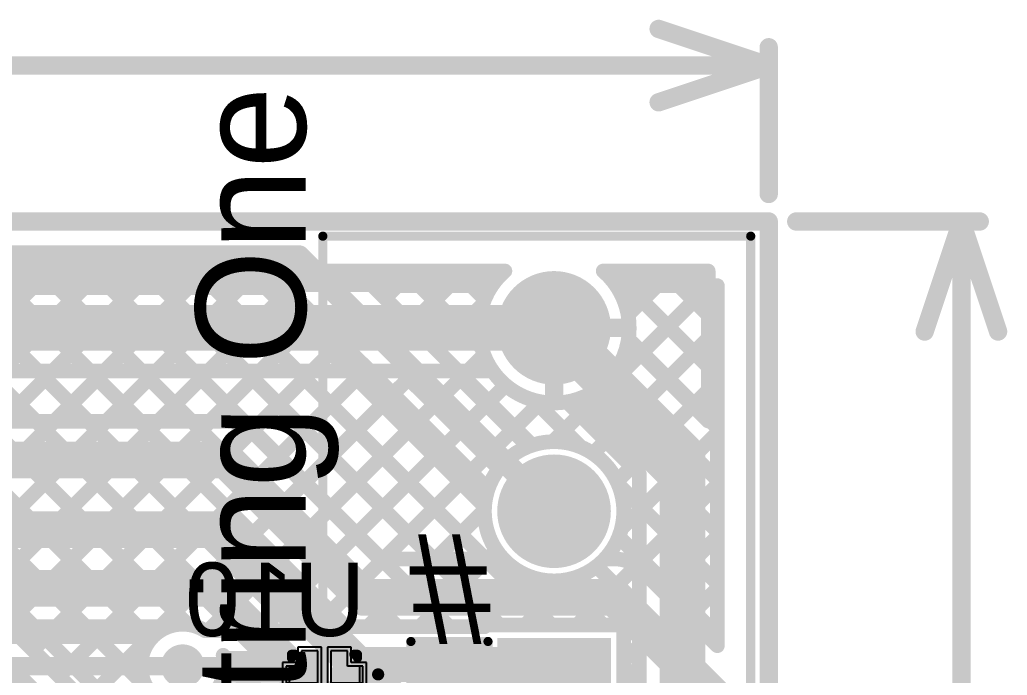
# Model space of a CAD drawing. Header units: millimetres. Extents: x 0.84 to 3.69, y 1.83 to 3.72.
# Drawn here: x 3.14 to 3.678, y 3.36 to 3.717 of the extents above; entities that cross this region are included whole.
import ezdxf

# ---------------------------------------------------------------- set-up
doc = ezdxf.new("R2010")
doc.units = ezdxf.units.MM
doc.header["$MEASUREMENT"] = 0
for name, color, linetype in [('BottomLayer', 5, 'Continuous'), ('BottomOverlay', 54, 'Continuous'), ('BottomPaste', 16, 'Continuous'), ('BottomSolder', 6, 'Continuous'), ('Mechanical1', 6, 'Continuous'), ('Mechanical2', 216, 'Continuous'), ('MultiLayer', 9, 'Continuous'), ('PadHoleLayer', 156, 'Continuous'), ('TopLayer', 1, 'Continuous'), ('TopOverlay', 2, 'Continuous'), ('TopSolder', 216, 'Continuous'), ('ViaHoleLayer', 16, 'Continuous')]:
    doc.layers.add(name, color=color, linetype=linetype)

# ---------------------------------------------------------------- blocks, each defined once
blk = doc.blocks.new('MIC94082YFT_TR_B_31')
at = {"layer": 'BottomLayer'}
for p, q in [((-0.00354, 0.02087), (-0.0126, 0.02087)), ((-0.0126, 0.02087), (-0.0126, 0.0126)), ((-0.00354, 0.00354), (-0.00354, 0.02087)), ((0.0126, 0.02087), (0.00354, 0.02087)), ((0.00354, 0.02087), (0.00354, 0.00354)), ((0.0126, 0.0126), (0.0126, 0.02087)), ((-0.0126, 0.0126), (-0.02087, 0.0126)), ((-0.02087, 0.0126), (-0.02087, 0.00354)), ((0.02087, 0.0126), (0.0126, 0.0126)), ((0.02087, 0.00354), (0.02087, 0.0126)), ((-0.02087, 0.00354), (-0.00354, 0.00354)), ((0.00354, 0.00354), (0.02087, 0.00354)), ((-0.00354, -0.00354), (-0.02087, -0.00354)), ((-0.02087, -0.00354), (-0.02087, -0.0126)), ((-0.00354, -0.02087), (-0.00354, -0.00354)), ((0.02087, -0.00354), (0.00354, -0.00354)), ((0.00354, -0.00354), (0.00354, -0.02087)), ((0.02087, -0.0126), (0.02087, -0.00354)), ((-0.02087, -0.0126), (-0.0126, -0.0126)), ((-0.0126, -0.0126), (-0.0126, -0.02087)), ((0.0126, -0.02087), (0.0126, -0.0126)), ((0.0126, -0.0126), (0.02087, -0.0126)), ((-0.0126, -0.02087), (-0.00354, -0.02087)), ((0.00354, -0.02087), (0.0126, -0.02087))]:
    blk.add_line(p, q, dxfattribs=at)
for points in [[(-0.01181, 0.00394), (-0.00394, 0.00394), (-0.01181, 0.01181), (-0.00394, 0.01181)], [(0.00394, 0.00394), (0.01181, 0.00394), (0.00394, 0.01181), (0.01181, 0.01181)], [(-0.01181, -0.01181), (-0.00394, -0.01181), (-0.01181, -0.00394), (-0.00394, -0.00394)], [(0.00394, -0.01181), (0.01181, -0.01181), (0.00394, -0.00394), (0.01181, -0.00394)]]:
    blk.add_solid(points, dxfattribs=at)
at = {"layer": 'BottomOverlay', "const_width": 0.005}
for points in [[(-0.016, 0.019), (-0.018, 0.019)], [(-0.018, 0.019), (-0.018, 0.017)], [(0.018, 0.019), (0.016, 0.019)], [(0.018, 0.019), (0.018, 0.017)], [(-0.018, -0.017), (-0.018, -0.019)], [(0.018, -0.017), (0.018, -0.019)], [(-0.016, -0.019), (-0.018, -0.019)], [(0.018, -0.019), (0.016, -0.019)]]:
    blk.add_lwpolyline(points, dxfattribs=at)
at = {"layer": 'BottomOverlay', "const_width": 0.0025}
for points in [[(-0.01925, 0.019, 1), (-0.01675, 0.019, 1)], [(-0.01925, 0.019, 1), (-0.01675, 0.019, 1)], [(-0.01925, 0.017, 1), (-0.01675, 0.017, 1)], [(-0.01725, 0.019, 1), (-0.01475, 0.019, 1)], [(0.01475, 0.019, 1), (0.01725, 0.019, 1)], [(0.01675, 0.019, 1), (0.01925, 0.019, 1)], [(0.01675, 0.019, 1), (0.01925, 0.019, 1)], [(0.01675, 0.017, 1), (0.01925, 0.017, 1)], [(-0.02973, -0.00835, 1), (-0.02723, -0.00835, 1)], [(-0.02968, -0.00807, 1), (-0.02718, -0.00807, 1)], [(-0.01925, -0.017, 1), (-0.01675, -0.017, 1)], [(0.01675, -0.017, 1), (0.01925, -0.017, 1)], [(-0.01925, -0.019, 1), (-0.01675, -0.019, 1)], [(-0.01925, -0.019, 1), (-0.01675, -0.019, 1)], [(-0.01725, -0.019, 1), (-0.01475, -0.019, 1)], [(0.01475, -0.019, 1), (0.01725, -0.019, 1)], [(0.01675, -0.019, 1), (0.01925, -0.019, 1)], [(0.01675, -0.019, 1), (0.01925, -0.019, 1)]]:
    blk.add_lwpolyline(points, format="xyb", close=True, dxfattribs=at)
at = {"layer": 'BottomOverlay', "const_width": 0.005}
blk.add_lwpolyline([(-0.02848, -0.00835, -11.439415), (-0.02843, -0.00807)], format="xyb", dxfattribs=at)
at = {"layer": 'BottomPaste'}
for p, q in [((-0.00354, 0.02087), (-0.0126, 0.02087)), ((-0.0126, 0.02087), (-0.0126, 0.0126)), ((-0.00354, 0.00354), (-0.00354, 0.02087)), ((0.0126, 0.02087), (0.00354, 0.02087)), ((0.00354, 0.02087), (0.00354, 0.00354)), ((0.0126, 0.0126), (0.0126, 0.02087)), ((-0.0126, 0.0126), (-0.01929, 0.0126)), ((-0.01929, 0.0126), (-0.01929, 0.00354)), ((0.01929, 0.0126), (0.0126, 0.0126)), ((0.01929, 0.00354), (0.01929, 0.0126)), ((-0.01929, 0.00354), (-0.00354, 0.00354)), ((0.00354, 0.00354), (0.01929, 0.00354)), ((-0.00354, -0.00354), (-0.01929, -0.00354)), ((-0.01929, -0.00354), (-0.01929, -0.0126)), ((-0.00354, -0.02087), (-0.00354, -0.00354)), ((0.01929, -0.00354), (0.00354, -0.00354)), ((0.00354, -0.00354), (0.00354, -0.02087)), ((0.01929, -0.0126), (0.01929, -0.00354)), ((-0.01929, -0.0126), (-0.0126, -0.0126)), ((-0.0126, -0.0126), (-0.0126, -0.02087)), ((0.0126, -0.02087), (0.0126, -0.0126)), ((0.0126, -0.0126), (0.01929, -0.0126)), ((-0.0126, -0.02087), (-0.00354, -0.02087)), ((0.00354, -0.02087), (0.0126, -0.02087))]:
    blk.add_line(p, q, dxfattribs=at)
at = {"layer": 'BottomSolder'}
for p, q in [((-0.00157, 0.02283), (-0.01457, 0.02283)), ((-0.01457, 0.02283), (-0.01457, 0.01457)), ((-0.00157, 0.00157), (-0.00157, 0.02283)), ((0.01457, 0.02283), (0.00157, 0.02283)), ((0.00157, 0.02283), (0.00157, 0.00157)), ((0.01457, 0.01457), (0.01457, 0.02283)), ((-0.01457, 0.01457), (-0.02283, 0.01457)), ((-0.02283, 0.01457), (-0.02283, 0.00157)), ((0.02283, 0.01457), (0.01457, 0.01457)), ((0.02283, 0.00157), (0.02283, 0.01457)), ((-0.02283, 0.00157), (-0.00157, 0.00157)), ((0.00157, 0.00157), (0.02283, 0.00157)), ((-0.00157, -0.00157), (-0.02283, -0.00157)), ((-0.02283, -0.00157), (-0.02283, -0.01457)), ((-0.00157, -0.02283), (-0.00157, -0.00157)), ((0.02283, -0.00157), (0.00157, -0.00157)), ((0.00157, -0.00157), (0.00157, -0.02283)), ((0.02283, -0.01457), (0.02283, -0.00157)), ((-0.02283, -0.01457), (-0.01457, -0.01457)), ((-0.01457, -0.01457), (-0.01457, -0.02283)), ((0.01457, -0.02283), (0.01457, -0.01457)), ((0.01457, -0.01457), (0.02283, -0.01457)), ((-0.01457, -0.02283), (-0.00157, -0.02283)), ((0.00157, -0.02283), (0.01457, -0.02283))]:
    blk.add_line(p, q, dxfattribs=at)
blk = doc.blocks.new('640456_3_58')
at = {"layer": 'BottomLayer', "const_width": 0.02697}
for points in [[(-0.01348, 0, 1), (0.01348, 0, 1)], [(0.08652, 0, 1), (0.11348, 0, 1)]]:
    blk.add_lwpolyline(points, format="xyb", close=True, dxfattribs=at)
at = {"layer": 'BottomLayer'}
blk.add_solid([(-0.07303, 0.02697), (-0.12697, 0.02697), (-0.07303, -0.02697), (-0.12697, -0.02697)], dxfattribs=at)
at = {"layer": 'BottomSolder', "const_width": 0.03097}
for points in [[(-0.01548, 0, 1), (0.01548, 0, 1)], [(0.08452, 0, 1), (0.11548, 0, 1)]]:
    blk.add_lwpolyline(points, format="xyb", close=True, dxfattribs=at)
at = {"layer": 'BottomSolder'}
blk.add_solid([(-0.06903, 0.03097), (-0.13097, 0.03097), (-0.06903, -0.03097), (-0.13097, -0.03097)], dxfattribs=at)
at = {"layer": 'MultiLayer', "const_width": 0.02697}
for points in [[(-0.01348, 0, 1), (0.01348, 0, 1)], [(0.08652, 0, 1), (0.11348, 0, 1)]]:
    blk.add_lwpolyline(points, format="xyb", close=True, dxfattribs=at)
at = {"layer": 'MultiLayer'}
blk.add_solid([(-0.07303, 0.02697), (-0.12697, 0.02697), (-0.07303, -0.02697), (-0.12697, -0.02697)], dxfattribs=at)
at = {"layer": 'PadHoleLayer', "const_width": 0.02008}
for points in [[(-0.11004, 0, 1), (-0.08996, 0, 1)], [(-0.01004, 0, 1), (0.01004, 0, 1)], [(0.08996, 0, 1), (0.11004, 0, 1)]]:
    blk.add_lwpolyline(points, format="xyb", close=True, dxfattribs=at)
at = {"layer": 'TopLayer', "const_width": 0.02697}
for points in [[(-0.01348, 0, 1), (0.01348, 0, 1)], [(0.08652, 0, 1), (0.11348, 0, 1)]]:
    blk.add_lwpolyline(points, format="xyb", close=True, dxfattribs=at)
at = {"layer": 'TopLayer'}
blk.add_solid([(-0.07303, 0.02697), (-0.12697, 0.02697), (-0.07303, -0.02697), (-0.12697, -0.02697)], dxfattribs=at)
at = {"layer": 'TopOverlay', "const_width": 0.005}
for points in [[(-0.15, 0.126), (-0.15, -0.1072)], [(-0.15, 0.126), (0.15, 0.126)], [(0.15, 0.126), (0.15, -0.1072)], [(-0.15, -0.1072), (0.15, -0.1072)]]:
    blk.add_lwpolyline(points, dxfattribs=at)
at = {"layer": 'TopOverlay'}
for points, const_width in [([(-0.15125, 0.126, 1), (-0.14875, 0.126, 1)], 0.0025), ([(-0.15125, 0.126, 1), (-0.14875, 0.126, 1)], 0.0025), ([(0.14875, 0.126, 1), (0.15125, 0.126, 1)], 0.0025), ([(0.14875, 0.126, 1), (0.15125, 0.126, 1)], 0.0025), ([(-0.11865, -0.04, 1), (-0.12653, -0.04, 1)], 0.00787), ([(-0.1285, -0.04, 1), (-0.12456, -0.04, 1)], 0.00394), ([(-0.12062, -0.04, 1), (-0.11669, -0.04, 1)], 0.00394), ([(-0.15125, -0.1072, 1), (-0.14875, -0.1072, 1)], 0.0025), ([(-0.15125, -0.1072, 1), (-0.14875, -0.1072, 1)], 0.0025), ([(0.14875, -0.1072, 1), (0.15125, -0.1072, 1)], 0.0025), ([(0.14875, -0.1072, 1), (0.15125, -0.1072, 1)], 0.0025)]:
    blk.add_lwpolyline(points, format="xyb", close=True, dxfattribs=dict(at, const_width=const_width))
at = {"layer": 'TopSolder', "const_width": 0.03097}
for points in [[(-0.01548, 0, 1), (0.01548, 0, 1)], [(0.08452, 0, 1), (0.11548, 0, 1)]]:
    blk.add_lwpolyline(points, format="xyb", close=True, dxfattribs=at)
at = {"layer": 'TopSolder'}
blk.add_solid([(-0.06903, 0.03097), (-0.13097, 0.03097), (-0.06903, -0.03097), (-0.13097, -0.03097)], dxfattribs=at)
blk = doc.blocks.new('C__0603_B_69')
at = {"layer": 'BottomLayer'}
for points in [[(-0.015, -0.0175), (-0.015, 0.0175), (-0.045, -0.0175), (-0.045, 0.0175)], [(0.045, -0.0175), (0.045, 0.0175), (0.015, -0.0175), (0.015, 0.0175)]]:
    blk.add_solid(points, dxfattribs=at)
at = {"layer": 'BottomOverlay', "const_width": 0.005}
for points in [[(-0.049, -0.021), (-0.049, 0.021)], [(-0.018, 0.021), (-0.049, 0.021)], [(0.049, 0.021), (0.018, 0.021)], [(0.049, -0.021), (0.049, 0.021)], [(-0.018, -0.021), (-0.049, -0.021)], [(0.049, -0.021), (0.018, -0.021)]]:
    blk.add_lwpolyline(points, dxfattribs=at)
at = {"layer": 'BottomOverlay', "const_width": 0.0025}
for points in [[(-0.05025, 0.021, 1), (-0.04775, 0.021, 1)], [(-0.05025, 0.021, 1), (-0.04775, 0.021, 1)], [(-0.01925, 0.021, 1), (-0.01675, 0.021, 1)], [(0.01675, 0.021, 1), (0.01925, 0.021, 1)], [(0.04775, 0.021, 1), (0.05025, 0.021, 1)], [(0.04775, 0.021, 1), (0.05025, 0.021, 1)], [(-0.05025, -0.021, 1), (-0.04775, -0.021, 1)], [(-0.05025, -0.021, 1), (-0.04775, -0.021, 1)], [(-0.01925, -0.021, 1), (-0.01675, -0.021, 1)], [(0.01675, -0.021, 1), (0.01925, -0.021, 1)], [(0.04775, -0.021, 1), (0.05025, -0.021, 1)], [(0.04775, -0.021, 1), (0.05025, -0.021, 1)]]:
    blk.add_lwpolyline(points, format="xyb", close=True, dxfattribs=at)
at = {"layer": 'BottomPaste'}
for points in [[(-0.015, -0.0175), (-0.015, 0.0175), (-0.045, -0.0175), (-0.045, 0.0175)], [(0.045, -0.0175), (0.045, 0.0175), (0.015, -0.0175), (0.015, 0.0175)]]:
    blk.add_solid(points, dxfattribs=at)
at = {"layer": 'BottomSolder'}
for points in [[(-0.01264, -0.01986), (-0.01264, 0.01986), (-0.04736, -0.01986), (-0.04736, 0.01986)], [(0.04736, -0.01986), (0.04736, 0.01986), (0.01264, -0.01986), (0.01264, 0.01986)]]:
    blk.add_solid(points, dxfattribs=at)

msp = doc.modelspace()

# ---------------------------------------------------------------- linework, layer by layer
at = {"layer": 'BottomLayer'}
for points, const_width in [([(2.56471, 3.58), (3.40422, 3.58)], 0.008), ([(3.14824, 3.5725), (3.15574, 3.58)], 0.008), ([(3.15166, 3.58), (3.15916, 3.5725)], 0.008), ([(3.17652, 3.5725), (3.18402, 3.58)], 0.008), ([(3.17994, 3.58), (3.18744, 3.5725)], 0.008), ([(3.2048, 3.5725), (3.21231, 3.58)], 0.008), ([(3.20823, 3.58), (3.21573, 3.5725)], 0.008), ([(3.23309, 3.5725), (3.24059, 3.58)], 0.008), ([(3.23651, 3.58), (3.24401, 3.5725)], 0.008), ([(3.26137, 3.5725), (3.26887, 3.58)], 0.008), ([(3.26479, 3.58), (3.2723, 3.5725)], 0.008), ([(3.28966, 3.5725), (3.29716, 3.58)], 0.008), ([(3.29308, 3.58), (3.30058, 3.5725)], 0.008), ([(3.31794, 3.5725), (3.32544, 3.58)], 0.008), ([(3.32136, 3.58), (3.32886, 3.5725)], 0.008), ([(3.34623, 3.5725), (3.35373, 3.58)], 0.008), ([(3.34965, 3.58), (3.35715, 3.5725)], 0.008), ([(3.37451, 3.5725), (3.38201, 3.58)], 0.008), ([(3.37793, 3.58), (3.38543, 3.5725)], 0.008), ([(3.45778, 3.58), (3.515, 3.58)], 0.008), ([(3.4623, 3.57543), (3.46686, 3.58)], 0.008), ([(3.46278, 3.58), (3.515, 3.52779)], 0.008), ([(3.47133, 3.55619), (3.49515, 3.58)], 0.008), ([(3.49107, 3.58), (3.515, 3.55607)], 0.008), ([(3.515, 3.49823), (3.515, 3.58)], 0.008), ([(2.82, 3.5725), (3.39744, 3.5725)], 0.008), ([(3.47833, 3.5349), (3.515, 3.57157)], 0.008), ([(2.82, 3.549), (3.431, 3.549)], 0.025), ([(3.431, 3.549), (3.501, 3.479)], 0.025), ([(3.431, 3.549), (3.46797, 3.549)], 0.01), ([(3.431, 3.51203), (3.431, 3.549)], 0.01), ([(3.47152, 3.54298), (3.515, 3.4995)], 0.008), ([(3.49248, 3.52076), (3.515, 3.54328)], 0.008), ([(3.47135, 3.54189), (3.515, 3.49823)], 0.008), ([(2.83235, 3.5255), (3.39744, 3.5255)], 0.008), ([(3.00817, 3.5255), (3.20817, 3.3255)], 0.008), ([(3.03281, 3.4005), (3.1578, 3.5255)], 0.008), ([(3.03645, 3.5255), (3.20896, 3.35299)], 0.008), ([(3.06109, 3.4005), (3.18609, 3.5255)], 0.008), ([(3.06474, 3.5255), (3.21106, 3.37918)], 0.008), ([(3.08937, 3.4005), (3.21437, 3.5255)], 0.008), ([(3.09302, 3.5255), (3.23127, 3.38725)], 0.008), ([(3.11669, 3.39953), (3.24266, 3.5255)], 0.008), ([(3.12131, 3.5255), (3.26294, 3.38387)], 0.008), ([(3.13284, 3.3874), (3.27094, 3.5255)], 0.008), ([(3.14698, 3.37325), (3.29923, 3.5255)], 0.008), ([(3.14959, 3.5255), (3.29122, 3.38387)], 0.008), ([(3.16112, 3.35911), (3.32751, 3.5255)], 0.008), ([(3.17526, 3.34497), (3.3558, 3.5255)], 0.008), ([(3.17787, 3.5255), (3.31737, 3.386)], 0.008), ([(3.20616, 3.5255), (3.34566, 3.386)], 0.008), ([(3.23444, 3.5255), (3.37394, 3.386)], 0.008), ([(3.24245, 3.38387), (3.38408, 3.5255)], 0.008), ([(3.26273, 3.5255), (3.40126, 3.38697)], 0.008), ([(3.29101, 3.5255), (3.42954, 3.38697)], 0.008), ([(3.3193, 3.5255), (3.39313, 3.45167)], 0.008), ([(3.34758, 3.5255), (3.40092, 3.47216)], 0.008), ([(3.37586, 3.5255), (3.41705, 3.48431)], 0.008), ([(3.27073, 3.38387), (3.40456, 3.5177)], 0.008), ([(3.50662, 3.50662), (3.515, 3.515)], 0.008), ([(3.30115, 3.386), (3.42381, 3.50867)], 0.008), ([(3.42016, 3.50949), (3.4456, 3.48405)], 0.008), ([(3.43811, 3.50865), (3.4775, 3.46927)], 0.008), ([(3.4304, 3.48696), (3.4451, 3.50167)], 0.008), ([(3.45221, 3.48049), (3.45924, 3.48752)], 0.008), ([(3.501, 3.2685), (3.501, 3.479)], 0.025), ([(3.46529, 3.46529), (3.47338, 3.47338)], 0.008), ([(3.4775, 3.27823), (3.4775, 3.46927)], 0.008), ([(3.46605, 3.4636), (3.4775, 3.45215)], 0.008), ([(3.32943, 3.386), (3.39304, 3.4496)], 0.008), ([(3.46775, 3.43947), (3.4775, 3.44921)], 0.008), ([(3.46631, 3.43505), (3.4775, 3.42386)], 0.008), ([(3.35772, 3.386), (3.39951, 3.42779)], 0.008), ([(3.44354, 3.38697), (3.4775, 3.42093)], 0.008), ([(3.386, 3.386), (3.41471, 3.41471)], 0.008), ([(3.45416, 3.41892), (3.4775, 3.39558)], 0.008), ([(3.41525, 3.38697), (3.44053, 3.41225)], 0.008), ([(3.43367, 3.41113), (3.45783, 3.38697)], 0.008), ([(3.12663, 3.3936), (3.19473, 3.3255)], 0.008), ([(3.46897, 3.38411), (3.4775, 3.39265)], 0.008), ([(3.39303, 3.38697), (3.46897, 3.38697)], 0.008), ([(3.46897, 3.31103), (3.46897, 3.38697)], 0.008), ([(3.11, 3.377), (3.185, 3.302)], 0.025), ([(3.24081, 3.38387), (3.29219, 3.38387)], 0.008), ([(3.29219, 3.38387), (3.29941, 3.38387)], 0.008), ([(3.29328, 3.38408), (3.29941, 3.38408)], 0.008), ([(3.29941, 3.386), (3.39303, 3.386)], 0.008), ([(3.29941, 3.38387), (3.30341, 3.38387)], 0.008), ([(3.46897, 3.37583), (3.4775, 3.3673)], 0.008), ([(3.2286, 3.3646), (3.29328, 3.3646)], 0.01), ([(3.374, 3.359), (3.384, 3.349)], 0.02), ([(3.46897, 3.35583), (3.4775, 3.36436)], 0.008)]:
    msp.add_lwpolyline(points, dxfattribs=dict(at, const_width=const_width))
for points, const_width in [([(3.14966, 3.58, 1), (3.15366, 3.58, 1)], 0.004), ([(3.15374, 3.58, 1), (3.15774, 3.58, 1)], 0.004), ([(3.17794, 3.58, 1), (3.18194, 3.58, 1)], 0.004), ([(3.18202, 3.58, 1), (3.18602, 3.58, 1)], 0.004), ([(3.20623, 3.58, 1), (3.21023, 3.58, 1)], 0.004), ([(3.21031, 3.58, 1), (3.21431, 3.58, 1)], 0.004), ([(3.23451, 3.58, 1), (3.23851, 3.58, 1)], 0.004), ([(3.23859, 3.58, 1), (3.24259, 3.58, 1)], 0.004), ([(3.26279, 3.58, 1), (3.26679, 3.58, 1)], 0.004), ([(3.26687, 3.58, 1), (3.27087, 3.58, 1)], 0.004), ([(3.29108, 3.58, 1), (3.29508, 3.58, 1)], 0.004), ([(3.29516, 3.58, 1), (3.29916, 3.58, 1)], 0.004), ([(3.31936, 3.58, 1), (3.32336, 3.58, 1)], 0.004), ([(3.32344, 3.58, 1), (3.32744, 3.58, 1)], 0.004), ([(3.34765, 3.58, 1), (3.35165, 3.58, 1)], 0.004), ([(3.35173, 3.58, 1), (3.35573, 3.58, 1)], 0.004), ([(3.37593, 3.58, 1), (3.37993, 3.58, 1)], 0.004), ([(3.38001, 3.58, 1), (3.38401, 3.58, 1)], 0.004), ([(3.40222, 3.58, 1), (3.40622, 3.58, 1)], 0.004), ([(3.40222, 3.58, 1), (3.40622, 3.58, 1)], 0.004), ([(3.45578, 3.58, 1), (3.45978, 3.58, 1)], 0.004), ([(3.45578, 3.58, 1), (3.45978, 3.58, 1)], 0.004), ([(3.4603, 3.57543, 1), (3.4643, 3.57543, 1)], 0.004), ([(3.46079, 3.58, 1), (3.46479, 3.58, 1)], 0.004), ([(3.46486, 3.58, 1), (3.46886, 3.58, 1)], 0.004), ([(3.48907, 3.58, 1), (3.49307, 3.58, 1)], 0.004), ([(3.49315, 3.58, 1), (3.49715, 3.58, 1)], 0.004), ([(3.513, 3.58, 1), (3.517, 3.58, 1)], 0.004), ([(3.513, 3.58, 1), (3.517, 3.58, 1)], 0.004), ([(3.14624, 3.5725, 1), (3.15024, 3.5725, 1)], 0.004), ([(3.15716, 3.5725, 1), (3.16116, 3.5725, 1)], 0.004), ([(3.17452, 3.5725, 1), (3.17852, 3.5725, 1)], 0.004), ([(3.18544, 3.5725, 1), (3.18944, 3.5725, 1)], 0.004), ([(3.2028, 3.5725, 1), (3.2068, 3.5725, 1)], 0.004), ([(3.21373, 3.5725, 1), (3.21773, 3.5725, 1)], 0.004), ([(3.23109, 3.5725, 1), (3.23509, 3.5725, 1)], 0.004), ([(3.24201, 3.5725, 1), (3.24601, 3.5725, 1)], 0.004), ([(3.25937, 3.5725, 1), (3.26337, 3.5725, 1)], 0.004), ([(3.2703, 3.5725, 1), (3.2743, 3.5725, 1)], 0.004), ([(3.28766, 3.5725, 1), (3.29166, 3.5725, 1)], 0.004), ([(3.29858, 3.5725, 1), (3.30258, 3.5725, 1)], 0.004), ([(3.31594, 3.5725, 1), (3.31994, 3.5725, 1)], 0.004), ([(3.32686, 3.5725, 1), (3.33086, 3.5725, 1)], 0.004), ([(3.34423, 3.5725, 1), (3.34823, 3.5725, 1)], 0.004), ([(3.35515, 3.5725, 1), (3.35915, 3.5725, 1)], 0.004), ([(3.37251, 3.5725, 1), (3.37651, 3.5725, 1)], 0.004), ([(3.38343, 3.5725, 1), (3.38743, 3.5725, 1)], 0.004), ([(3.39544, 3.5725, 1), (3.39944, 3.5725, 1)], 0.004), ([(3.39544, 3.5725, 1), (3.39944, 3.5725, 1)], 0.004), ([(3.513, 3.57157, 1), (3.517, 3.57157, 1)], 0.004), ([(3.42475, 3.549, 1), (3.43725, 3.549, 1)], 0.0125), ([(3.42475, 3.549, 1), (3.43725, 3.549, 1)], 0.0125), ([(3.46933, 3.55619, 1), (3.47333, 3.55619, 1)], 0.004), ([(3.513, 3.55607, 1), (3.517, 3.55607, 1)], 0.004), ([(3.4285, 3.549, 1), (3.4335, 3.549, 1)], 0.005), ([(3.4285, 3.549, 1), (3.4335, 3.549, 1)], 0.005), ([(3.46547, 3.549, 1), (3.47047, 3.549, 1)], 0.005), ([(3.46997, 3.549, 1), (3.47397, 3.549, 1)], 0.004), ([(3.46997, 3.549, 1), (3.47397, 3.549, 1)], 0.004), ([(3.46952, 3.54298, 1), (3.47352, 3.54298, 1)], 0.004), ([(3.513, 3.54328, 1), (3.517, 3.54328, 1)], 0.004), ([(3.46935, 3.54189, 1), (3.47335, 3.54189, 1)], 0.004), ([(3.46935, 3.54189, 1), (3.47335, 3.54189, 1)], 0.004), ([(3.47633, 3.5349, 1), (3.48033, 3.5349, 1)], 0.004), ([(3.513, 3.52779, 1), (3.517, 3.52779, 1)], 0.004), ([(3.14759, 3.5255, 1), (3.15159, 3.5255, 1)], 0.004), ([(3.1558, 3.5255, 1), (3.1598, 3.5255, 1)], 0.004), ([(3.17587, 3.5255, 1), (3.17987, 3.5255, 1)], 0.004), ([(3.18409, 3.5255, 1), (3.18809, 3.5255, 1)], 0.004), ([(3.20416, 3.5255, 1), (3.20816, 3.5255, 1)], 0.004), ([(3.21237, 3.5255, 1), (3.21637, 3.5255, 1)], 0.004), ([(3.23244, 3.5255, 1), (3.23644, 3.5255, 1)], 0.004), ([(3.24066, 3.5255, 1), (3.24466, 3.5255, 1)], 0.004), ([(3.26073, 3.5255, 1), (3.26473, 3.5255, 1)], 0.004), ([(3.26894, 3.5255, 1), (3.27294, 3.5255, 1)], 0.004), ([(3.28901, 3.5255, 1), (3.29301, 3.5255, 1)], 0.004), ([(3.29723, 3.5255, 1), (3.30123, 3.5255, 1)], 0.004), ([(3.3173, 3.5255, 1), (3.3213, 3.5255, 1)], 0.004), ([(3.32551, 3.5255, 1), (3.32951, 3.5255, 1)], 0.004), ([(3.34558, 3.5255, 1), (3.34958, 3.5255, 1)], 0.004), ([(3.35379, 3.5255, 1), (3.35779, 3.5255, 1)], 0.004), ([(3.37386, 3.5255, 1), (3.37786, 3.5255, 1)], 0.004), ([(3.38208, 3.5255, 1), (3.38608, 3.5255, 1)], 0.004), ([(3.39544, 3.5255, 1), (3.39944, 3.5255, 1)], 0.004), ([(3.39544, 3.5255, 1), (3.39944, 3.5255, 1)], 0.004), ([(3.40256, 3.5177, 1), (3.40656, 3.5177, 1)], 0.004), ([(3.49048, 3.52076, 1), (3.49448, 3.52076, 1)], 0.004), ([(3.4285, 3.51203, 1), (3.4335, 3.51203, 1)], 0.005), ([(3.513, 3.515, 1), (3.517, 3.515, 1)], 0.004), ([(3.41816, 3.50949, 1), (3.42216, 3.50949, 1)], 0.004), ([(3.42181, 3.50867, 1), (3.42581, 3.50867, 1)], 0.004), ([(3.43611, 3.50865, 1), (3.44011, 3.50865, 1)], 0.004), ([(3.43611, 3.50865, 1), (3.44011, 3.50865, 1)], 0.004), ([(3.50462, 3.50662, 1), (3.50862, 3.50662, 1)], 0.004), ([(3.4431, 3.50167, 1), (3.4471, 3.50167, 1)], 0.004), ([(3.513, 3.4995, 1), (3.517, 3.4995, 1)], 0.004), ([(3.513, 3.49823, 1), (3.517, 3.49823, 1)], 0.004), ([(3.513, 3.49823, 1), (3.517, 3.49823, 1)], 0.004), ([(3.46897, 3.449, 1), (3.39303, 3.449, 1)], 0.008), ([(3.41505, 3.48431, 1), (3.41905, 3.48431, 1)], 0.004), ([(3.4284, 3.48696, 1), (3.4324, 3.48696, 1)], 0.004), ([(3.4436, 3.48405, 1), (3.4476, 3.48405, 1)], 0.004), ([(3.45724, 3.48752, 1), (3.46124, 3.48752, 1)], 0.004), ([(3.49475, 3.479, 1), (3.50725, 3.479, 1)], 0.0125), ([(3.49475, 3.479, 1), (3.50725, 3.479, 1)], 0.0125), ([(3.45021, 3.48049, 1), (3.45421, 3.48049, 1)], 0.004), ([(3.47138, 3.47338, 1), (3.47538, 3.47338, 1)], 0.004), ([(3.39892, 3.47216, 1), (3.40292, 3.47216, 1)], 0.004), ([(3.4755, 3.46927, 1), (3.4795, 3.46927, 1)], 0.004), ([(3.4755, 3.46927, 1), (3.4795, 3.46927, 1)], 0.004), ([(3.46329, 3.46529, 1), (3.46729, 3.46529, 1)], 0.004), ([(3.46405, 3.4636, 1), (3.46805, 3.4636, 1)], 0.004), ([(3.39113, 3.45167, 1), (3.39513, 3.45167, 1)], 0.004), ([(3.4755, 3.45215, 1), (3.4795, 3.45215, 1)], 0.004), ([(3.39103, 3.449, 1), (3.39503, 3.449, 1)], 0.004), ([(3.39104, 3.4496, 1), (3.39504, 3.4496, 1)], 0.004), ([(3.46697, 3.449, 1), (3.47097, 3.449, 1)], 0.004), ([(3.4755, 3.44921, 1), (3.4795, 3.44921, 1)], 0.004), ([(3.46575, 3.43947, 1), (3.46975, 3.43947, 1)], 0.004), ([(3.46431, 3.43505, 1), (3.46831, 3.43505, 1)], 0.004), ([(3.39751, 3.42779, 1), (3.40151, 3.42779, 1)], 0.004), ([(3.4755, 3.42386, 1), (3.4795, 3.42386, 1)], 0.004), ([(3.4755, 3.42093, 1), (3.4795, 3.42093, 1)], 0.004), ([(3.41271, 3.41471, 1), (3.41671, 3.41471, 1)], 0.004), ([(3.45216, 3.41892, 1), (3.45616, 3.41892, 1)], 0.004), ([(3.43167, 3.41113, 1), (3.43567, 3.41113, 1)], 0.004), ([(3.43853, 3.41225, 1), (3.44253, 3.41225, 1)], 0.004), ([(3.4755, 3.39558, 1), (3.4795, 3.39558, 1)], 0.004), ([(3.4755, 3.39265, 1), (3.4795, 3.39265, 1)], 0.004), ([(3.22927, 3.38725, 1), (3.23327, 3.38725, 1)], 0.004), ([(3.39103, 3.38697, 1), (3.39503, 3.38697, 1)], 0.004), ([(3.39926, 3.38697, 1), (3.40326, 3.38697, 1)], 0.004), ([(3.41325, 3.38697, 1), (3.41725, 3.38697, 1)], 0.004), ([(3.42754, 3.38697, 1), (3.43154, 3.38697, 1)], 0.004), ([(3.44154, 3.38697, 1), (3.44554, 3.38697, 1)], 0.004), ([(3.45583, 3.38697, 1), (3.45983, 3.38697, 1)], 0.004), ([(3.46697, 3.38697, 1), (3.47097, 3.38697, 1)], 0.004), ([(3.46697, 3.38697, 1), (3.47097, 3.38697, 1)], 0.004), ([(3.23881, 3.38387, 1), (3.24281, 3.38387, 1)], 0.004), ([(3.23881, 3.38387, 1), (3.24281, 3.38387, 1)], 0.004), ([(3.24045, 3.38387, 1), (3.24445, 3.38387, 1)], 0.004), ([(3.26094, 3.38387, 1), (3.26494, 3.38387, 1)], 0.004), ([(3.26873, 3.38387, 1), (3.27273, 3.38387, 1)], 0.004), ([(3.28922, 3.38387, 1), (3.29322, 3.38387, 1)], 0.004), ([(3.29019, 3.38387, 1), (3.29419, 3.38387, 1)], 0.004), ([(3.29019, 3.38387, 1), (3.29419, 3.38387, 1)], 0.004), ([(3.29128, 3.38408, 1), (3.29528, 3.38408, 1)], 0.004), ([(3.29741, 3.386, 1), (3.30141, 3.386, 1)], 0.004), ([(3.29741, 3.38408, 1), (3.30141, 3.38408, 1)], 0.004), ([(3.29741, 3.38387, 1), (3.30141, 3.38387, 1)], 0.004), ([(3.29741, 3.38387, 1), (3.30141, 3.38387, 1)], 0.004), ([(3.29915, 3.386, 1), (3.30315, 3.386, 1)], 0.004), ([(3.30141, 3.38387, 1), (3.30541, 3.38387, 1)], 0.004), ([(3.31537, 3.386, 1), (3.31937, 3.386, 1)], 0.004), ([(3.32743, 3.386, 1), (3.33143, 3.386, 1)], 0.004), ([(3.34366, 3.386, 1), (3.34766, 3.386, 1)], 0.004), ([(3.35572, 3.386, 1), (3.35972, 3.386, 1)], 0.004), ([(3.37194, 3.386, 1), (3.37594, 3.386, 1)], 0.004), ([(3.384, 3.386, 1), (3.388, 3.386, 1)], 0.004), ([(3.39103, 3.386, 1), (3.39503, 3.386, 1)], 0.004), ([(3.46697, 3.38411, 1), (3.47097, 3.38411, 1)], 0.004), ([(3.20906, 3.37918, 1), (3.21306, 3.37918, 1)], 0.004), ([(3.14498, 3.37325, 1), (3.14898, 3.37325, 1)], 0.004), ([(3.22269, 3.3646, 1), (3.2345, 3.3646, 1)], 0.01181), ([(3.46697, 3.37583, 1), (3.47097, 3.37583, 1)], 0.004), ([(3.2261, 3.3646, 1), (3.2311, 3.3646, 1)], 0.005), ([(3.29078, 3.3646, 1), (3.29578, 3.3646, 1)], 0.005), ([(3.4755, 3.3673, 1), (3.4795, 3.3673, 1)], 0.004), ([(3.369, 3.359, 1), (3.379, 3.359, 1)], 0.01), ([(3.4755, 3.36436, 1), (3.4795, 3.36436, 1)], 0.004), ([(3.15912, 3.35911, 1), (3.16312, 3.35911, 1)], 0.004), ([(3.46697, 3.35583, 1), (3.47097, 3.35583, 1)], 0.004)]:
    msp.add_lwpolyline(points, format="xyb", close=True, dxfattribs=dict(at, const_width=const_width))
at = {"layer": 'BottomLayer', "const_width": 0.008}
for points in [[(3.39744, 3.5725, -0.06191), (3.40422, 3.58)], [(3.45778, 3.58, -0.217912), (3.47197, 3.549)], [(3.47197, 3.549, -0.04365), (3.47135, 3.54189)], [(3.43811, 3.50865, -0.29145), (3.39744, 3.5255)], [(3.24, 3.34484, -1.773847), (3.24081, 3.38387)]]:
    msp.add_lwpolyline(points, format="xyb", dxfattribs=at)
at = {"layer": 'BottomLayer'}
for points in [[(3.31041, 3.356), (3.457, 3.356), (3.31041, 3.375), (3.457, 3.375)], [(3.251, 3.35554), (3.30233, 3.35554), (3.251, 3.37287), (3.30233, 3.37287)], [(3.355, 3.326), (3.457, 3.326), (3.355, 3.374), (3.457, 3.374)]]:
    msp.add_solid(points, dxfattribs=at)
at = {"layer": 'BottomSolder', "const_width": 0.00991}
msp.add_lwpolyline([(3.22365, 3.3646, 1), (3.23355, 3.3646, 1)], format="xyb", close=True, dxfattribs=at)
at = {"layer": 'Mechanical1', "const_width": 0.01}
for points in [[(3.488, 3.712), (3.548, 3.692)], [(3.548, 3.622), (3.548, 3.702)], [(2.54441, 3.692), (3.548, 3.692)], [(3.488, 3.672), (3.548, 3.692)], [(3.563, 3.607), (3.663, 3.607)], [(3.633, 3.547), (3.653, 3.607)], [(3.653, 3.01791), (3.653, 3.607)], [(3.653, 3.607), (3.673, 3.547)]]:
    msp.add_lwpolyline(points, dxfattribs=at)
at = {"layer": 'Mechanical1', "const_width": 0.005}
for points in [[(3.4855, 3.712, 1), (3.4905, 3.712, 1)], [(3.5455, 3.702, 1), (3.5505, 3.702, 1)], [(3.5455, 3.692, 1), (3.5505, 3.692, 1)], [(3.5455, 3.692, 1), (3.5505, 3.692, 1)], [(3.5455, 3.692, 1), (3.5505, 3.692, 1)], [(3.4855, 3.672, 1), (3.4905, 3.672, 1)], [(3.5455, 3.622, 1), (3.5505, 3.622, 1)], [(3.5605, 3.607, 1), (3.5655, 3.607, 1)], [(3.6505, 3.607, 1), (3.6555, 3.607, 1)], [(3.6505, 3.607, 1), (3.6555, 3.607, 1)], [(3.6505, 3.607, 1), (3.6555, 3.607, 1)], [(3.6605, 3.607, 1), (3.6655, 3.607, 1)], [(3.6305, 3.547, 1), (3.6355, 3.547, 1)], [(3.6705, 3.547, 1), (3.6755, 3.547, 1)]]:
    msp.add_lwpolyline(points, format="xyb", close=True, dxfattribs=at)
at = {"layer": 'Mechanical2', "const_width": 0.01}
for points in [[(1.001, 3.607), (3.548, 3.607)], [(3.548, 3.607), (3.548, 1.889)]]:
    msp.add_lwpolyline(points, dxfattribs=at)
at = {"layer": 'Mechanical2', "const_width": 0.005}
msp.add_lwpolyline([(3.5455, 3.607, 1), (3.5505, 3.607, 1)], format="xyb", close=True, dxfattribs=at)
msp.add_lwpolyline([(3.5455, 3.607, 1), (3.5505, 3.607, 1)], format="xyb", close=True, dxfattribs=at)
at = {"layer": 'MultiLayer', "const_width": 0.01181}
msp.add_lwpolyline([(3.22269, 3.3646, 1), (3.2345, 3.3646, 1)], format="xyb", close=True, dxfattribs=at)
at = {"layer": 'TopLayer'}
for points, const_width in [([(2.579, 3.588), (3.292, 3.588)], 0.012), ([(3.292, 3.588), (3.431, 3.449)], 0.012), ([(2.835, 3.571), (3.28496, 3.571)], 0.008), ([(3.07374, 3.498), (3.14674, 3.571)], 0.008), ([(3.0758, 3.571), (3.1488, 3.498)], 0.008), ([(3.10202, 3.498), (3.17502, 3.571)], 0.008), ([(3.10409, 3.571), (3.17709, 3.498)], 0.008), ([(3.13031, 3.498), (3.20331, 3.571)], 0.008), ([(3.13237, 3.571), (3.20537, 3.498)], 0.008), ([(3.15859, 3.498), (3.23159, 3.571)], 0.008), ([(3.16066, 3.571), (3.23366, 3.498)], 0.008), ([(3.18687, 3.498), (3.25987, 3.571)], 0.008), ([(3.18894, 3.571), (3.33694, 3.423)], 0.008), ([(3.21723, 3.571), (3.36523, 3.423)], 0.008), ([(3.24551, 3.571), (3.39351, 3.423)], 0.008), ([(3.2738, 3.571), (3.39313, 3.45167)], 0.008), ([(3.28496, 3.571), (3.39497, 3.46099)], 0.008), ([(3.33204, 3.572), (3.3971, 3.572)], 0.008), ([(3.33204, 3.572), (3.41901, 3.48503)], 0.008), ([(3.33888, 3.56516), (3.34573, 3.572)], 0.008), ([(3.35303, 3.55102), (3.37401, 3.572)], 0.008), ([(3.35765, 3.572), (3.39149, 3.53816)], 0.008), ([(3.38593, 3.572), (3.39318, 3.56475)], 0.008), ([(3.4304, 3.48696), (3.51543, 3.572)], 0.008), ([(3.4649, 3.572), (3.52, 3.572)], 0.008), ([(3.47079, 3.572), (3.52, 3.52279)], 0.008), ([(3.47133, 3.55619), (3.48715, 3.572)], 0.008), ([(3.49907, 3.572), (3.52, 3.55107)], 0.008), ([(3.52, 3.3757), (3.52, 3.572)], 0.008), ([(3.21516, 3.498), (3.28656, 3.5694)], 0.008), ([(3.36717, 3.53687), (3.39208, 3.56178)], 0.008), ([(3.24344, 3.498), (3.3007, 3.55526)], 0.008), ([(3.39403, 3.549), (3.431, 3.549)], 0.01), ([(3.431, 3.549), (3.46797, 3.549)], 0.01), ([(3.431, 3.51203), (3.431, 3.549)], 0.01), ([(3.45221, 3.48049), (3.52, 3.54828)], 0.008), ([(3.47152, 3.54298), (3.52, 3.4945)], 0.008), ([(3.26629, 3.49256), (3.31484, 3.54112)], 0.008), ([(3.38131, 3.52273), (3.39279, 3.53421)], 0.008), ([(3.28045, 3.47844), (3.32898, 3.52697)], 0.008), ([(3.46291, 3.52331), (3.52, 3.46622)], 0.008), ([(3.39545, 3.50859), (3.40456, 3.5177)], 0.008), ([(3.46529, 3.46529), (3.52, 3.52)], 0.008), ([(3.29459, 3.46429), (3.34313, 3.51283)], 0.008), ([(3.44675, 3.51118), (3.52, 3.43793)], 0.008), ([(3.40959, 3.49445), (3.42381, 3.50867)], 0.008), ([(3.42016, 3.50949), (3.4456, 3.48405)], 0.008), ([(2.79561, 3.498), (3.25218, 3.498)], 0.008), ([(3.30873, 3.45015), (3.35727, 3.49869)], 0.008), ([(3.26707, 3.49181), (3.33588, 3.423)], 0.008), ([(3.46775, 3.43947), (3.52, 3.49171)], 0.008), ([(3.32287, 3.43601), (3.37141, 3.48455)], 0.008), ([(2.749, 3.477), (3.25218, 3.477)], 0.02), ([(3.25218, 3.477), (3.32718, 3.402)], 0.02), ([(3.33815, 3.423), (3.38555, 3.4704)], 0.008), ([(3.46605, 3.4636), (3.52, 3.40965)], 0.008), ([(3.47588, 3.41931), (3.52, 3.46343)], 0.008), ([(3.36643, 3.423), (3.39304, 3.4496)], 0.008), ([(2.756, 3.439), (3.25, 3.439)], 0.02), ([(3.25, 3.439), (3.397, 3.292)], 0.02), ([(3.46631, 3.43505), (3.52, 3.38136)], 0.008), ([(3.49028, 3.40542), (3.52, 3.43515)], 0.008), ([(3.39472, 3.423), (3.39951, 3.42779)], 0.008), ([(3.33588, 3.423), (3.40333, 3.423)], 0.008), ([(3.45867, 3.423), (3.464, 3.423)], 0.008), ([(3.47888, 3.41681), (3.52, 3.3757)], 0.008), ([(2.769, 3.407), (3.24382, 3.407)], 0.02), ([(3.24382, 3.407), (3.305, 3.34582)], 0.02), ([(3.32718, 3.402), (3.464, 3.402)], 0.02), ([(3.464, 3.402), (3.521, 3.345)], 0.02), ([(3.50442, 3.39128), (3.52, 3.40686)], 0.008), ([(2.9697, 3.386), (3.2207, 3.386)], 0.008), ([(3.14767, 3.386), (3.15307, 3.3806)], 0.008), ([(3.15433, 3.3806), (3.15973, 3.386)], 0.008), ([(3.17595, 3.386), (3.18135, 3.3806)], 0.008), ([(3.18261, 3.3806), (3.18801, 3.386)], 0.008), ([(3.20424, 3.386), (3.20964, 3.3806)], 0.008), ([(3.21089, 3.3806), (3.2163, 3.386)], 0.008), ([(3.0966, 3.3806), (3.21234, 3.3806)], 0.008), ([(3.0966, 3.3646), (3.2286, 3.3646)], 0.01), ([(3.25064, 3.37048), (3.284, 3.33712)], 0.008), ([(3.25125, 3.36727), (3.284, 3.33452)], 0.008), ([(3.25141, 3.36455), (3.25399, 3.36713)], 0.008)]:
    msp.add_lwpolyline(points, dxfattribs=dict(at, const_width=const_width))
for points, const_width in [([(3.289, 3.588, 1), (3.295, 3.588, 1)], 0.006), ([(3.289, 3.588, 1), (3.295, 3.588, 1)], 0.006), ([(3.14474, 3.571, 1), (3.14874, 3.571, 1)], 0.004), ([(3.15866, 3.571, 1), (3.16266, 3.571, 1)], 0.004), ([(3.17302, 3.571, 1), (3.17702, 3.571, 1)], 0.004), ([(3.18694, 3.571, 1), (3.19094, 3.571, 1)], 0.004), ([(3.20131, 3.571, 1), (3.20531, 3.571, 1)], 0.004), ([(3.21523, 3.571, 1), (3.21923, 3.571, 1)], 0.004), ([(3.22959, 3.571, 1), (3.23359, 3.571, 1)], 0.004), ([(3.24351, 3.571, 1), (3.24751, 3.571, 1)], 0.004), ([(3.25787, 3.571, 1), (3.26187, 3.571, 1)], 0.004), ([(3.2718, 3.571, 1), (3.2758, 3.571, 1)], 0.004), ([(3.28296, 3.571, 1), (3.28696, 3.571, 1)], 0.004), ([(3.28296, 3.571, 1), (3.28696, 3.571, 1)], 0.004), ([(3.33004, 3.572, 1), (3.33404, 3.572, 1)], 0.004), ([(3.33004, 3.572, 1), (3.33404, 3.572, 1)], 0.004), ([(3.34373, 3.572, 1), (3.34773, 3.572, 1)], 0.004), ([(3.35565, 3.572, 1), (3.35965, 3.572, 1)], 0.004), ([(3.37201, 3.572, 1), (3.37601, 3.572, 1)], 0.004), ([(3.38393, 3.572, 1), (3.38793, 3.572, 1)], 0.004), ([(3.3951, 3.572, 1), (3.3991, 3.572, 1)], 0.004), ([(3.3951, 3.572, 1), (3.3991, 3.572, 1)], 0.004), ([(3.4629, 3.572, 1), (3.4669, 3.572, 1)], 0.004), ([(3.4629, 3.572, 1), (3.4669, 3.572, 1)], 0.004), ([(3.46879, 3.572, 1), (3.47279, 3.572, 1)], 0.004), ([(3.48515, 3.572, 1), (3.48915, 3.572, 1)], 0.004), ([(3.49707, 3.572, 1), (3.50107, 3.572, 1)], 0.004), ([(3.51343, 3.572, 1), (3.51743, 3.572, 1)], 0.004), ([(3.518, 3.572, 1), (3.522, 3.572, 1)], 0.004), ([(3.518, 3.572, 1), (3.522, 3.572, 1)], 0.004), ([(3.28456, 3.5694, 1), (3.28856, 3.5694, 1)], 0.004), ([(3.33688, 3.56516, 1), (3.34088, 3.56516, 1)], 0.004), ([(3.39118, 3.56475, 1), (3.39518, 3.56475, 1)], 0.004), ([(3.39008, 3.56178, 1), (3.39408, 3.56178, 1)], 0.004), ([(3.2987, 3.55526, 1), (3.3027, 3.55526, 1)], 0.004), ([(3.46933, 3.55619, 1), (3.47333, 3.55619, 1)], 0.004), ([(3.35103, 3.55102, 1), (3.35503, 3.55102, 1)], 0.004), ([(3.39153, 3.549, 1), (3.39653, 3.549, 1)], 0.005), ([(3.4285, 3.549, 1), (3.4335, 3.549, 1)], 0.005), ([(3.4285, 3.549, 1), (3.4335, 3.549, 1)], 0.005), ([(3.4285, 3.549, 1), (3.4335, 3.549, 1)], 0.005), ([(3.46547, 3.549, 1), (3.47047, 3.549, 1)], 0.005), ([(3.46997, 3.549, 1), (3.47397, 3.549, 1)], 0.004), ([(3.46997, 3.549, 1), (3.47397, 3.549, 1)], 0.004), ([(3.518, 3.55107, 1), (3.522, 3.55107, 1)], 0.004), ([(3.518, 3.54828, 1), (3.522, 3.54828, 1)], 0.004), ([(3.46952, 3.54298, 1), (3.47352, 3.54298, 1)], 0.004), ([(3.31284, 3.54112, 1), (3.31684, 3.54112, 1)], 0.004), ([(3.38949, 3.53816, 1), (3.39349, 3.53816, 1)], 0.004), ([(3.36517, 3.53687, 1), (3.36917, 3.53687, 1)], 0.004), ([(3.39079, 3.53421, 1), (3.39479, 3.53421, 1)], 0.004), ([(3.32698, 3.52697, 1), (3.33098, 3.52697, 1)], 0.004), ([(3.37931, 3.52273, 1), (3.38331, 3.52273, 1)], 0.004), ([(3.46091, 3.52331, 1), (3.46491, 3.52331, 1)], 0.004), ([(3.518, 3.52279, 1), (3.522, 3.52279, 1)], 0.004), ([(3.40256, 3.5177, 1), (3.40656, 3.5177, 1)], 0.004), ([(3.518, 3.52, 1), (3.522, 3.52, 1)], 0.004), ([(3.34113, 3.51283, 1), (3.34513, 3.51283, 1)], 0.004), ([(3.4285, 3.51203, 1), (3.4335, 3.51203, 1)], 0.005), ([(3.44475, 3.51118, 1), (3.44875, 3.51118, 1)], 0.004), ([(3.39345, 3.50859, 1), (3.39745, 3.50859, 1)], 0.004), ([(3.41816, 3.50949, 1), (3.42216, 3.50949, 1)], 0.004), ([(3.42181, 3.50867, 1), (3.42581, 3.50867, 1)], 0.004), ([(3.14681, 3.498, 1), (3.15081, 3.498, 1)], 0.004), ([(3.15659, 3.498, 1), (3.16059, 3.498, 1)], 0.004), ([(3.17509, 3.498, 1), (3.17909, 3.498, 1)], 0.004), ([(3.18487, 3.498, 1), (3.18887, 3.498, 1)], 0.004), ([(3.20337, 3.498, 1), (3.20737, 3.498, 1)], 0.004), ([(3.21316, 3.498, 1), (3.21716, 3.498, 1)], 0.004), ([(3.23166, 3.498, 1), (3.23566, 3.498, 1)], 0.004), ([(3.24144, 3.498, 1), (3.24544, 3.498, 1)], 0.004), ([(3.25018, 3.498, 1), (3.25418, 3.498, 1)], 0.004), ([(3.25018, 3.498, 1), (3.25418, 3.498, 1)], 0.004), ([(3.25018, 3.498, 1), (3.25418, 3.498, 1)], 0.004), ([(3.35527, 3.49869, 1), (3.35927, 3.49869, 1)], 0.004), ([(3.40759, 3.49445, 1), (3.41159, 3.49445, 1)], 0.004), ([(3.518, 3.4945, 1), (3.522, 3.4945, 1)], 0.004), ([(3.26429, 3.49256, 1), (3.26829, 3.49256, 1)], 0.004), ([(3.26503, 3.49185, 1), (3.26903, 3.49185, 1)], 0.004), ([(3.26507, 3.49181, 1), (3.26907, 3.49181, 1)], 0.004), ([(3.26507, 3.49181, 1), (3.26907, 3.49181, 1)], 0.004), ([(3.518, 3.49171, 1), (3.522, 3.49171, 1)], 0.004), ([(3.36941, 3.48455, 1), (3.37341, 3.48455, 1)], 0.004), ([(3.41701, 3.48503, 1), (3.42101, 3.48503, 1)], 0.004), ([(3.41701, 3.48503, 1), (3.42101, 3.48503, 1)], 0.004), ([(3.4284, 3.48696, 1), (3.4324, 3.48696, 1)], 0.004), ([(3.4436, 3.48405, 1), (3.4476, 3.48405, 1)], 0.004), ([(3.24718, 3.477, 1), (3.25718, 3.477, 1)], 0.01), ([(3.24718, 3.477, 1), (3.25718, 3.477, 1)], 0.01), ([(3.27845, 3.47844, 1), (3.28245, 3.47844, 1)], 0.004), ([(3.45021, 3.48049, 1), (3.45421, 3.48049, 1)], 0.004), ([(3.38355, 3.4704, 1), (3.38755, 3.4704, 1)], 0.004), ([(3.29259, 3.46429, 1), (3.29659, 3.46429, 1)], 0.004), ([(3.46329, 3.46529, 1), (3.46729, 3.46529, 1)], 0.004), ([(3.46405, 3.4636, 1), (3.46805, 3.4636, 1)], 0.004), ([(3.518, 3.46622, 1), (3.522, 3.46622, 1)], 0.004), ([(3.518, 3.46343, 1), (3.522, 3.46343, 1)], 0.004), ([(3.39297, 3.46099, 1), (3.39697, 3.46099, 1)], 0.004), ([(3.39297, 3.46099, 1), (3.39697, 3.46099, 1)], 0.004), ([(3.39113, 3.45167, 1), (3.39513, 3.45167, 1)], 0.004), ([(3.30673, 3.45015, 1), (3.31073, 3.45015, 1)], 0.004), ([(3.39104, 3.4496, 1), (3.39504, 3.4496, 1)], 0.004), ([(3.428, 3.449, 1), (3.434, 3.449, 1)], 0.006), ([(3.46697, 3.449, 1), (3.47097, 3.449, 1)], 0.004), ([(3.46697, 3.449, 1), (3.47097, 3.449, 1)], 0.004), ([(3.245, 3.439, 1), (3.255, 3.439, 1)], 0.01), ([(3.245, 3.439, 1), (3.255, 3.439, 1)], 0.01), ([(3.32087, 3.43601, 1), (3.32487, 3.43601, 1)], 0.004), ([(3.46575, 3.43947, 1), (3.46975, 3.43947, 1)], 0.004), ([(3.518, 3.43793, 1), (3.522, 3.43793, 1)], 0.004), ([(3.46431, 3.43505, 1), (3.46831, 3.43505, 1)], 0.004), ([(3.518, 3.43515, 1), (3.522, 3.43515, 1)], 0.004), ([(3.39751, 3.42779, 1), (3.40151, 3.42779, 1)], 0.004), ([(3.33388, 3.423, 1), (3.33788, 3.423, 1)], 0.004), ([(3.33388, 3.423, 1), (3.33788, 3.423, 1)], 0.004), ([(3.33494, 3.423, 1), (3.33894, 3.423, 1)], 0.004), ([(3.33615, 3.423, 1), (3.34015, 3.423, 1)], 0.004), ([(3.36323, 3.423, 1), (3.36723, 3.423, 1)], 0.004), ([(3.36443, 3.423, 1), (3.36843, 3.423, 1)], 0.004), ([(3.39151, 3.423, 1), (3.39551, 3.423, 1)], 0.004), ([(3.39272, 3.423, 1), (3.39672, 3.423, 1)], 0.004), ([(3.40133, 3.423, 1), (3.40533, 3.423, 1)], 0.004), ([(3.40133, 3.423, 1), (3.40533, 3.423, 1)], 0.004), ([(3.45667, 3.423, 1), (3.46067, 3.423, 1)], 0.004), ([(3.45667, 3.423, 1), (3.46067, 3.423, 1)], 0.004), ([(3.462, 3.423, 1), (3.466, 3.423, 1)], 0.004), ([(3.462, 3.423, 1), (3.466, 3.423, 1)], 0.004), ([(3.462, 3.423, 1), (3.466, 3.423, 1)], 0.004), ([(3.47388, 3.41931, 1), (3.47788, 3.41931, 1)], 0.004), ([(3.47685, 3.41685, 1), (3.48085, 3.41685, 1)], 0.004), ([(3.47688, 3.41681, 1), (3.48088, 3.41681, 1)], 0.004), ([(3.47688, 3.41681, 1), (3.48088, 3.41681, 1)], 0.004), ([(3.23882, 3.407, 1), (3.24882, 3.407, 1)], 0.01), ([(3.23882, 3.407, 1), (3.24882, 3.407, 1)], 0.01), ([(3.518, 3.40965, 1), (3.522, 3.40965, 1)], 0.004), ([(3.32218, 3.402, 1), (3.33218, 3.402, 1)], 0.01), ([(3.32218, 3.402, 1), (3.33218, 3.402, 1)], 0.01), ([(3.459, 3.402, 1), (3.469, 3.402, 1)], 0.01), ([(3.459, 3.402, 1), (3.469, 3.402, 1)], 0.01), ([(3.48828, 3.40542, 1), (3.49228, 3.40542, 1)], 0.004), ([(3.518, 3.40686, 1), (3.522, 3.40686, 1)], 0.004), ([(3.50242, 3.39128, 1), (3.50642, 3.39128, 1)], 0.004), ([(3.14567, 3.386, 1), (3.14967, 3.386, 1)], 0.004), ([(3.15773, 3.386, 1), (3.16173, 3.386, 1)], 0.004), ([(3.17395, 3.386, 1), (3.17795, 3.386, 1)], 0.004), ([(3.18601, 3.386, 1), (3.19001, 3.386, 1)], 0.004), ([(3.20224, 3.386, 1), (3.20624, 3.386, 1)], 0.004), ([(3.2143, 3.386, 1), (3.2183, 3.386, 1)], 0.004), ([(3.2187, 3.386, 1), (3.2227, 3.386, 1)], 0.004), ([(3.2187, 3.386, 1), (3.2227, 3.386, 1)], 0.004), ([(3.518, 3.38136, 1), (3.522, 3.38136, 1)], 0.004), ([(3.15107, 3.3806, 1), (3.15507, 3.3806, 1)], 0.004), ([(3.15233, 3.3806, 1), (3.15633, 3.3806, 1)], 0.004), ([(3.17935, 3.3806, 1), (3.18335, 3.3806, 1)], 0.004), ([(3.18061, 3.3806, 1), (3.18461, 3.3806, 1)], 0.004), ([(3.20764, 3.3806, 1), (3.21164, 3.3806, 1)], 0.004), ([(3.20889, 3.3806, 1), (3.21289, 3.3806, 1)], 0.004), ([(3.21034, 3.3806, 1), (3.21434, 3.3806, 1)], 0.004), ([(3.21034, 3.3806, 1), (3.21434, 3.3806, 1)], 0.004), ([(3.22269, 3.3646, 1), (3.2345, 3.3646, 1)], 0.01181), ([(3.518, 3.3757, 1), (3.522, 3.3757, 1)], 0.004), ([(3.518, 3.3757, 1), (3.522, 3.3757, 1)], 0.004), ([(3.2261, 3.3646, 1), (3.2311, 3.3646, 1)], 0.005), ([(3.24864, 3.37048, 1), (3.25264, 3.37048, 1)], 0.004), ([(3.24864, 3.37048, 1), (3.25264, 3.37048, 1)], 0.004), ([(3.24925, 3.36727, 1), (3.25325, 3.36727, 1)], 0.004), ([(3.25199, 3.36713, 1), (3.25599, 3.36713, 1)], 0.004), ([(3.24941, 3.3646, 1), (3.25341, 3.3646, 1)], 0.004), ([(3.24941, 3.3646, 1), (3.25341, 3.3646, 1)], 0.004), ([(3.24941, 3.36455, 1), (3.25341, 3.36455, 1)], 0.004)]:
    msp.add_lwpolyline(points, format="xyb", close=True, dxfattribs=dict(at, const_width=const_width))
at = {"layer": 'TopLayer', "const_width": 0.008}
for points in [[(3.47197, 3.549, -1.353317), (3.3971, 3.572)], [(3.4649, 3.572, -0.150136), (3.47197, 3.549)], [(3.25218, 3.498, -0.199534), (3.26707, 3.49181)], [(3.25218, 3.498, -0.198912), (3.26703, 3.49185)], [(3.41901, 3.48503, -0.511733), (3.46897, 3.449)], [(3.40333, 3.423, -0.275535), (3.39497, 3.46099)], [(3.46897, 3.449, -0.19084), (3.45867, 3.423)], [(3.464, 3.423, -0.199534), (3.47888, 3.41681)], [(3.464, 3.423, -0.198912), (3.47885, 3.41685)], [(3.21234, 3.3806, -0.110455), (3.2207, 3.386)], [(3.25064, 3.37048, -0.065283), (3.25141, 3.3646)], [(3.25141, 3.3646, -0.671081), (3.21234, 3.3486)]]:
    msp.add_lwpolyline(points, format="xyb", dxfattribs=at)
at = {"layer": 'TopSolder', "const_width": 0.00991}
msp.add_lwpolyline([(3.22365, 3.3646, 1), (3.23355, 3.3646, 1)], format="xyb", close=True, dxfattribs=at)
at = {"layer": 'ViaHoleLayer', "const_width": 0.00591}
msp.add_lwpolyline([(3.22565, 3.3646, 1), (3.23155, 3.3646, 1)], format="xyb", close=True, dxfattribs=at)

# ---------------------------------------------------------------- block references
for name, p, rotation in [('640456_3_58', (3.431, 3.449), 90), ('C__0603_B_69', (3.374, 3.329), 270), ('MIC94082YFT_TR_B_31', (3.30587, 3.352), 180)]:
    msp.add_blockref(name, p, dxfattribs=dict(rotation=rotation))

# ---------------------------------------------------------------- texts
at = {"layer": 'BottomOverlay', "text_generation_flag": 2}
msp.add_text('#', height=0.06, rotation=180, dxfattribs=at).set_placement((3.352, 3.43636))
msp.add_text('U10', height=0.04, dxfattribs=at).set_placement((3.328, 3.381))
at = {"layer": 'TopOverlay'}
msp.add_text('String One', height=0.06, rotation=90, dxfattribs=at).set_placement((3.29565, 3.297))

doc.saveas('drawing.dxf')
